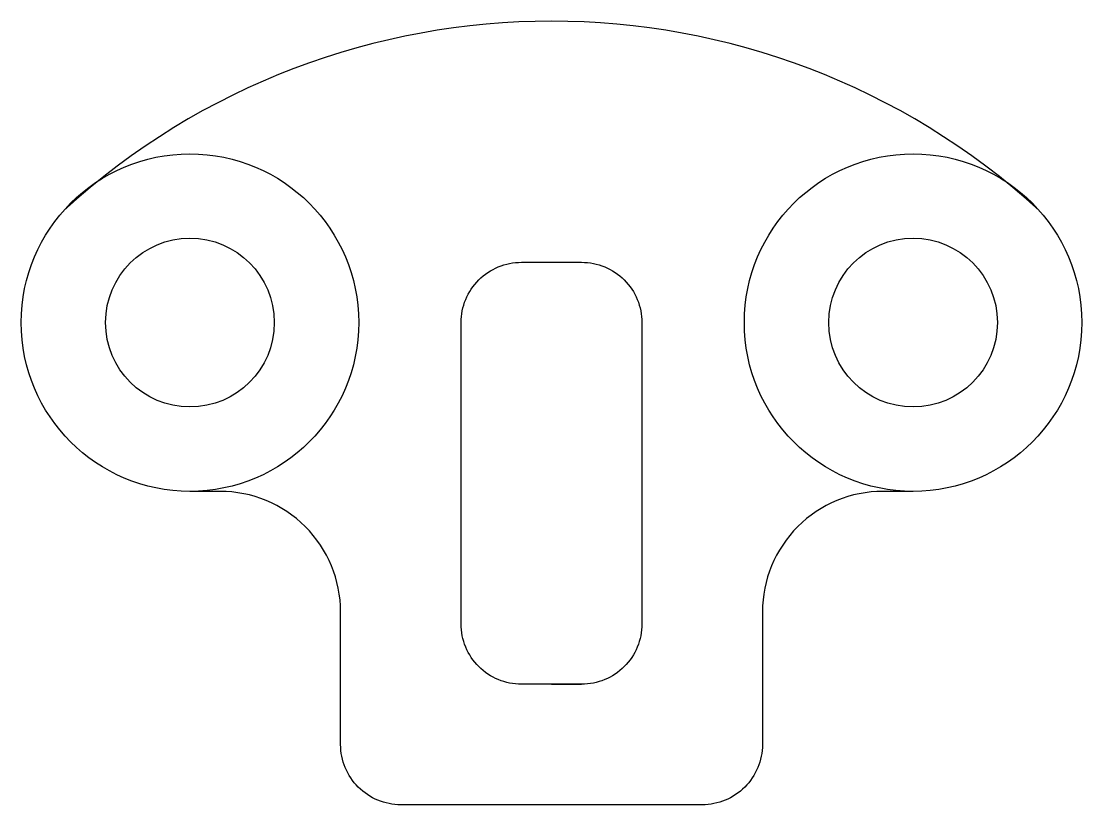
# Model space of a CAD drawing. Header units: inches. Extents: x 20.8 to 38.4, y 4.9 to 17.9.
import ezdxf

# ---------------------------------------------------------------- set-up
doc = ezdxf.new("R2010")
doc.units = ezdxf.units.IN
doc.header["$MEASUREMENT"] = 0

msp = doc.modelspace()

# ---------------------------------------------------------------- linework, layer by layer
for p, q in [((29.622, 6.876), (30.122, 6.876)), ((29.622, 4.876), (27.122, 4.876))]:
    msp.add_line(p, q)
msp.add_lwpolyline([(30.122, 6.876), (29.122, 6.876, -0.414214), (28.122, 7.876), (28.122, 12.876, -0.414214), (29.122, 13.876), (30.122, 13.876, -0.414214), (31.122, 12.876), (31.122, 7.876, -0.414214)], format="xyb", close=True)
msp.add_lwpolyline([(35.622, 10.076), (35.122, 10.076, 0.414214), (33.122, 8.076), (33.122, 5.876, -0.414214), (32.122, 4.876), (27.122, 4.876, -0.414214), (26.122, 5.876), (26.122, 8.076, 0.414214), (24.122, 10.076), (23.622, 10.076)], format="xyb")
for centre, radius in [((23.622, 12.876), 2.8), ((35.622, 12.876), 2.8), ((23.622, 12.876), 1.4), ((35.622, 12.876), 1.4)]:
    msp.add_circle(centre, radius)
msp.add_arc((29.622, 5.876), 12, 47.5997, 132.4003)

doc.saveas('drawing.dxf')
